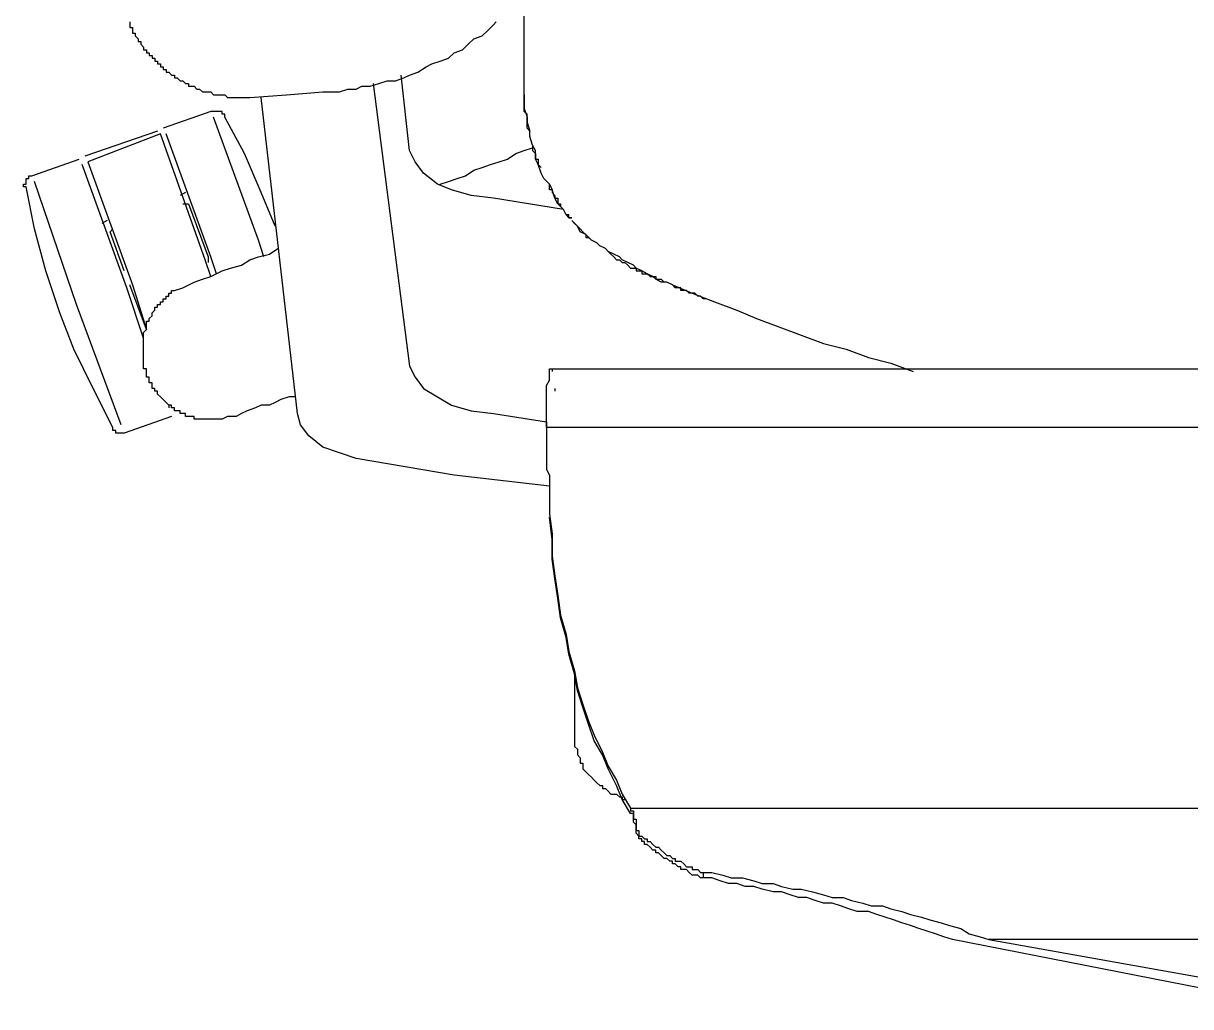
# Model space of a CAD drawing. Header units: inches. Extents: x 0 to 165, y 0 to 113.
# Drawn here: x 16.884 to 17.743, y 64.708 to 65.432 of the extents above; entities that cross this region are included whole.
import ezdxf

# ---------------------------------------------------------------- set-up
doc = ezdxf.new("R2010")
doc.units = ezdxf.units.IN
doc.header["$MEASUREMENT"] = 0
doc.layers.add('Furnishings', color=7, linetype='Continuous')

msp = doc.modelspace()

# ---------------------------------------------------------------- linework, layer by layer
at = {"layer": 'Furnishings'}
for points in [[(17.25229, 65.37958), (17.25229, 65.45164)], [(16.96201, 65.43311), (16.96201, 65.43105), (16.96201, 65.42899), (16.96407, 65.42899), (16.96407, 65.42693), (16.96407, 65.42487), (16.96612, 65.42487), (16.96612, 65.42282), (16.96818, 65.42076), (16.96818, 65.4187), (16.97024, 65.4187), (16.97024, 65.41664), (16.9723, 65.41458), (16.9723, 65.41252), (16.97436, 65.41252), (16.97436, 65.41046), (16.97642, 65.41046), (16.97642, 65.40841), (16.97848, 65.40841), (16.97848, 65.40635), (16.98054, 65.40635), (16.98054, 65.40429), (16.98259, 65.40429), (16.98259, 65.40223), (16.98465, 65.40223), (16.98465, 65.40017), (16.98671, 65.40017), (16.98671, 65.39811), (16.98877, 65.39811), (16.98877, 65.39605), (16.99083, 65.39605), (16.99289, 65.39399), (16.99495, 65.39399), (16.99495, 65.39193), (16.99701, 65.39193), (16.99906, 65.38988), (17.00112, 65.38988), (17.00318, 65.38782), (17.00524, 65.38782), (17.00524, 65.38576), (17.0073, 65.38576), (17.00936, 65.38576), (17.01142, 65.3837), (17.01348, 65.3837), (17.01553, 65.38164), (17.01965, 65.38164), (17.02171, 65.38164), (17.02377, 65.37958), (17.02583, 65.37958), (17.02789, 65.37958), (17.02995, 65.37958), (17.032, 65.37958), (17.03406, 65.37753), (17.03612, 65.37753), (17.03818, 65.37753), (17.04024, 65.37753), (17.0423, 65.37753), (17.04642, 65.37753), (17.04847, 65.37753), (17.05053, 65.37753), (17.0773, 65.37958), (17.10406, 65.38164), (17.11024, 65.38164), (17.11641, 65.38164), (17.12259, 65.3837), (17.12876, 65.3837), (17.13288, 65.38576), (17.13906, 65.38576), (17.14523, 65.38782), (17.15141, 65.38988), (17.15759, 65.38988), (17.16376, 65.39193), (17.16788, 65.39399), (17.17406, 65.39605), (17.18023, 65.40017), (17.18435, 65.40223), (17.19053, 65.40429), (17.1967, 65.40635), (17.20082, 65.41046), (17.207, 65.41252), (17.21111, 65.41664), (17.21523, 65.42076), (17.22141, 65.42282), (17.22552, 65.42693), (17.22964, 65.43105), (17.2317, 65.43311)], [(16.96201, 65.43105), (16.96201, 65.43105)], [(16.96201, 65.43105), (16.96201, 65.43105)], [(16.96407, 65.42899), (16.96407, 65.42899)], [(16.96407, 65.42899), (16.96407, 65.42899)], [(16.96407, 65.42693), (16.96407, 65.42693)], [(16.96407, 65.42693), (16.96407, 65.42693)], [(16.96612, 65.42487), (16.96612, 65.42487)], [(16.96612, 65.42487), (16.96612, 65.42487)], [(16.96612, 65.42282), (16.96612, 65.42282)], [(16.96612, 65.42282), (16.96612, 65.42282)], [(16.96818, 65.42076), (16.96818, 65.42076)], [(16.96818, 65.42076), (16.96818, 65.42076)], [(16.96818, 65.42076), (16.96818, 65.42076)], [(16.96818, 65.4187), (16.96818, 65.4187)], [(16.97024, 65.4187), (16.97024, 65.4187)], [(16.97024, 65.41664), (16.97024, 65.41664)], [(16.97024, 65.41664), (16.97024, 65.41664)], [(16.9723, 65.41458), (16.9723, 65.41458)], [(16.9723, 65.41458), (16.9723, 65.41458)], [(16.9723, 65.41458), (16.9723, 65.41458)], [(16.97436, 65.41252), (16.97436, 65.41252)], [(16.97436, 65.41252), (16.97436, 65.41252)], [(16.97436, 65.41046), (16.97436, 65.41046)], [(16.97642, 65.40841), (16.97642, 65.40841)], [(16.97642, 65.40841), (16.97642, 65.40841)], [(16.97848, 65.40635), (16.97848, 65.40635)], [(16.97848, 65.40635), (16.97848, 65.40635)], [(16.98054, 65.40429), (16.98054, 65.40429)], [(16.98054, 65.40429), (16.98054, 65.40429)], [(16.98259, 65.40223), (16.98259, 65.40223)], [(16.98259, 65.40223), (16.98259, 65.40223)], [(16.98465, 65.40017), (16.98465, 65.40017)], [(16.98465, 65.40017), (16.98465, 65.40017)], [(16.98671, 65.39811), (16.98671, 65.39811)], [(16.98877, 65.39811), (16.98877, 65.39811)], [(16.98877, 65.39811), (16.98877, 65.39811)], [(16.99083, 65.39605), (16.99083, 65.39605)], [(16.99083, 65.39605), (16.99083, 65.39605)], [(16.99289, 65.39399), (16.99289, 65.39399)], [(16.99289, 65.39399), (16.99289, 65.39399)], [(16.99495, 65.39399), (16.99495, 65.39399)], [(17.28317, 65.29106), (17.28523, 65.289), (17.28729, 65.289), (17.28523, 65.289), (17.28523, 65.29106), (17.28317, 65.29106), (17.28111, 65.29517), (17.22964, 65.3034), (17.21317, 65.30547), (17.19876, 65.30958), (17.18847, 65.3137), (17.17817, 65.32194), (17.172, 65.33017), (17.16788, 65.33841), (17.1617, 65.39399)], [(16.99701, 65.39193), (16.99701, 65.39193)], [(16.99701, 65.39193), (16.99701, 65.39193)], [(16.99906, 65.38988), (16.99906, 65.38988)], [(16.99906, 65.38988), (16.99906, 65.38988)], [(17.00112, 65.38988), (17.00112, 65.38988)], [(17.00112, 65.38988), (17.00112, 65.38988)], [(17.00318, 65.38782), (17.00318, 65.38782)], [(17.00318, 65.38782), (17.00318, 65.38782)], [(17.00524, 65.38782), (17.00524, 65.38782)], [(17.0073, 65.38576), (17.0073, 65.38576)], [(17.00936, 65.38576), (17.00936, 65.38576)], [(17.00936, 65.38576), (17.00936, 65.38576)], [(17.14112, 65.38782), (17.16788, 65.17989), (17.172, 65.17165), (17.17817, 65.16341), (17.18847, 65.15724), (17.19876, 65.15106), (17.21317, 65.14694), (17.22964, 65.14488), (17.26876, 65.13871), (17.26876, 65.13665), (17.26876, 65.13459), (17.26876, 65.13047), (17.26876, 65.12636), (17.26876, 65.12224), (17.26876, 65.11812), (17.26876, 65.114), (17.26876, 65.11194), (17.26876, 65.10783), (17.26876, 65.10371), (17.27082, 65.09959), (17.27082, 65.09548), (17.27082, 65.09342), (17.27082, 65.0893), (17.27082, 65.08518), (17.27082, 65.08106), (17.27082, 65.079), (17.27082, 65.07489), (17.27082, 65.07077), (17.27288, 65.05636), (17.27288, 65.03989), (17.27493, 65.02548), (17.27699, 65.01107), (17.27905, 64.99665), (17.28317, 64.98224), (17.28523, 64.96989), (17.28935, 64.95548), (17.29141, 64.94313), (17.29552, 64.93077), (17.29964, 64.91842), (17.30376, 64.90813), (17.30993, 64.89578), (17.31405, 64.88548), (17.32023, 64.87519), (17.32435, 64.86489), (17.33052, 64.8546), (18.68724, 64.8546)], [(17.01142, 65.3837), (17.01142, 65.3837)], [(17.01142, 65.3837), (17.01142, 65.3837)], [(17.27082, 65.09136), (17.20082, 65.09959), (17.12876, 65.11194), (17.11641, 65.11606), (17.10406, 65.12018), (17.09377, 65.12841), (17.08759, 65.13665), (17.08553, 65.14488), (17.05877, 65.37753)], [(17.06906, 65.28282), (17.05877, 65.30753), (17.04642, 65.33635), (17.032, 65.36311), (17.032, 65.36517), (17.02995, 65.36517), (17.02995, 65.36723), (17.02789, 65.36723), (17.02583, 65.36723), (17.02377, 65.36723), (17.02171, 65.36723), (16.98671, 65.35488)], [(17.02171, 65.36723), (17.02171, 65.36723)], [(17.02171, 65.36723), (17.02171, 65.36723)], [(17.02377, 65.36723), (17.02377, 65.36723)], [(17.02377, 65.36723), (17.02377, 65.36723)], [(17.02377, 65.36723), (17.02377, 65.36723)], [(17.02377, 65.36723), (17.02377, 65.36723)], [(17.02377, 65.36723), (17.02377, 65.36723)], [(17.02583, 65.36723), (17.02583, 65.36723)], [(17.02583, 65.36723), (17.02583, 65.36723)], [(17.02583, 65.36723), (17.02583, 65.36723)], [(17.02583, 65.36723), (17.02583, 65.36723)], [(17.02583, 65.36723), (17.02583, 65.36723)], [(17.02583, 65.36723), (17.02583, 65.36723)], [(17.02789, 65.36723), (17.02789, 65.36723)], [(17.02789, 65.36723), (17.02789, 65.36723)], [(17.02789, 65.36723), (17.02789, 65.36723)], [(17.02789, 65.36723), (17.02789, 65.36723)], [(17.02789, 65.36723), (17.02789, 65.36723)], [(17.02789, 65.36723), (17.02789, 65.36723)], [(17.02789, 65.36723), (17.02789, 65.36723)], [(17.02995, 65.36723), (17.02995, 65.36723)], [(17.06083, 65.26017), (17.05671, 65.27252), (17.02377, 65.36311)], [(17.02995, 65.36517), (17.02995, 65.36517)], [(17.02995, 65.36517), (17.02995, 65.36517)], [(17.02995, 65.36517), (17.02995, 65.36517)], [(17.02995, 65.36517), (17.02995, 65.36517)], [(17.02995, 65.36517), (17.02995, 65.36517)], [(17.02995, 65.36517), (17.02995, 65.36517)], [(17.032, 65.36517), (17.032, 65.36517)], [(17.032, 65.36311), (17.032, 65.36311)], [(16.98259, 65.35282), (16.92907, 65.33429)], [(16.9723, 65.20047), (16.9723, 65.20253), (16.9723, 65.20459), (16.97436, 65.20665), (16.97436, 65.20871), (16.97436, 65.21076), (16.97436, 65.21282), (16.97642, 65.21282), (16.97642, 65.21488), (16.97848, 65.21694), (16.97848, 65.219), (16.98054, 65.22106), (16.98054, 65.22312), (16.98259, 65.22312), (16.98259, 65.22518), (16.98465, 65.22518), (16.98465, 65.22723), (16.98671, 65.22723), (16.98671, 65.22929), (16.98877, 65.22929), (16.98877, 65.23135), (16.99083, 65.23135), (16.99083, 65.23341), (16.99289, 65.23341), (16.99289, 65.23547), (16.99495, 65.23547), (17.00112, 65.23753), (17.00936, 65.24164), (17.01553, 65.2437), (17.02171, 65.24577), (17.01759, 65.25812), (16.98465, 65.35076), (16.93113, 65.33017), (16.96407, 65.23959), (16.97436, 65.20665), (16.96201, 65.23959)], [(17.02583, 65.24782), (17.02171, 65.26017), (16.98877, 65.35076)], [(17.25846, 65.34253), (17.25641, 65.3487), (17.25641, 65.35282)], [(17.27082, 65.3137), (17.27288, 65.30958), (17.27082, 65.30958), (17.27082, 65.31165), (17.27082, 65.3137), (17.2667, 65.31782), (17.26464, 65.32194), (17.26258, 65.32811), (17.26052, 65.33223), (17.26052, 65.33841), (17.25846, 65.34253), (17.25846, 65.34047), (17.25846, 65.33841), (17.26052, 65.33635), (17.26052, 65.33429), (17.26052, 65.33223), (17.26258, 65.33223), (17.26258, 65.33017), (17.26258, 65.32811), (17.26464, 65.32605)], [(17.19053, 65.3137), (17.1967, 65.31576), (17.20288, 65.31782), (17.20905, 65.31988), (17.21523, 65.324), (17.22141, 65.32605), (17.22758, 65.32811), (17.23376, 65.33017), (17.23994, 65.33223), (17.24611, 65.33635), (17.25229, 65.33841), (17.25846, 65.34047)], [(17.25846, 65.33841), (17.25846, 65.33841)], [(17.26052, 65.33635), (17.26052, 65.33635)], [(17.26052, 65.33429), (17.26052, 65.33429)], [(16.99289, 65.14283), (16.95789, 65.13047), (16.95583, 65.13047), (16.95377, 65.13047), (16.95171, 65.13047), (16.95171, 65.13253), (16.94965, 65.13253), (16.94965, 65.13459), (16.93524, 65.16341), (16.92083, 65.19224), (16.91054, 65.219), (16.90024, 65.24988), (16.89201, 65.28076), (16.88583, 65.31165), (16.88377, 65.31165), (16.88377, 65.3137), (16.88583, 65.3137), (16.88583, 65.31576), (16.88583, 65.31782), (16.88789, 65.31782), (16.88789, 65.31988), (16.88995, 65.31988), (16.92495, 65.33223)], [(16.99083, 65.15106), (16.98877, 65.15312), (16.98671, 65.15518), (16.98465, 65.15724), (16.98259, 65.1593), (16.98259, 65.16135), (16.98054, 65.16135), (16.98054, 65.16341), (16.97848, 65.16341), (16.97848, 65.16547), (16.97848, 65.16753), (16.97642, 65.16753), (16.97642, 65.16959), (16.97642, 65.17165), (16.97436, 65.17165), (16.97436, 65.17371), (16.97436, 65.17576), (16.97436, 65.17782), (16.9723, 65.17782), (16.9723, 65.17989), (16.9723, 65.18194), (16.9723, 65.184), (16.9723, 65.18606), (16.9723, 65.18812), (16.9723, 65.19018), (16.9723, 65.19224), (16.9723, 65.19429), (16.9723, 65.19635), (16.9723, 65.19841), (16.9723, 65.20047), (16.95995, 65.23753), (16.92701, 65.32811)], [(17.26258, 65.33017), (17.26258, 65.33017)], [(17.26258, 65.33017), (17.26258, 65.33017)], [(17.26258, 65.33017), (17.26258, 65.33017)], [(17.26258, 65.33017), (17.26258, 65.33017)], [(17.26258, 65.32811), (17.26258, 65.32811)], [(17.26258, 65.32811), (17.26258, 65.32811)], [(17.26258, 65.32811), (17.26258, 65.32811)], [(17.26464, 65.32605), (17.26464, 65.32605)], [(17.26464, 65.32605), (17.26464, 65.32605)], [(17.26464, 65.32605), (17.26464, 65.32605)], [(16.88583, 65.31782), (16.88583, 65.31782)], [(16.88583, 65.31782), (16.88583, 65.31782)], [(16.88583, 65.31576), (16.88583, 65.31576)], [(16.88583, 65.31576), (16.88583, 65.31576)], [(16.88583, 65.31576), (16.88583, 65.31576)], [(16.88583, 65.31576), (16.88583, 65.31576)], [(16.88583, 65.31576), (16.88583, 65.31576)], [(16.88583, 65.31576), (16.88583, 65.31576)], [(16.88583, 65.31576), (16.88583, 65.31576)], [(16.88789, 65.31782), (16.88789, 65.31782)], [(16.88789, 65.31782), (16.88789, 65.31782)], [(16.88789, 65.31782), (16.88789, 65.31782)], [(16.88789, 65.31782), (16.88789, 65.31782)], [(16.88789, 65.31782), (16.88789, 65.31782)], [(16.88789, 65.31782), (16.88789, 65.31782)], [(16.88995, 65.31988), (16.88995, 65.31988)], [(16.88995, 65.31988), (16.88995, 65.31988)], [(16.88995, 65.31988), (16.88995, 65.31988)], [(16.95583, 65.13665), (16.92289, 65.22518), (16.89201, 65.31576)], [(16.88377, 65.3137), (16.88377, 65.3137)], [(16.88377, 65.31165), (16.88377, 65.31165)], [(16.88377, 65.31165), (16.88377, 65.31165)], [(16.88377, 65.31165), (16.88377, 65.31165)], [(16.88377, 65.31165), (16.88377, 65.31165)], [(16.88583, 65.3137), (16.88583, 65.3137)], [(16.88583, 65.3137), (16.88583, 65.3137)], [(16.88583, 65.3137), (16.88583, 65.3137)], [(16.88583, 65.3137), (16.88583, 65.3137)], [(16.88583, 65.31165), (16.88583, 65.31165)], [(17.00318, 65.30753), (16.99906, 65.30547)], [(17.27082, 65.31165), (17.27082, 65.31165)], [(17.27288, 65.30958), (17.27288, 65.30958)], [(17.28111, 65.29517), (17.27699, 65.29929), (17.27493, 65.3034), (17.27288, 65.30958), (17.27288, 65.30753), (17.27493, 65.30547), (17.27493, 65.3034), (17.27699, 65.3034), (17.27699, 65.30135), (17.27699, 65.29929), (17.27905, 65.29929), (17.27905, 65.29723)], [(17.27288, 65.30753), (17.27288, 65.30753)], [(17.00112, 65.29929), (17.00524, 65.29929), (17.01965, 65.26017), (17.01965, 65.25606)], [(17.27493, 65.30547), (17.27493, 65.30547)], [(17.27493, 65.3034), (17.27493, 65.3034)], [(17.27699, 65.30135), (17.27699, 65.30135)], [(17.27699, 65.30135), (17.27699, 65.30135)], [(17.27699, 65.30135), (17.27699, 65.30135)], [(17.27905, 65.29929), (17.27905, 65.29929)], [(17.27905, 65.29929), (17.27905, 65.29929)], [(17.27905, 65.29723), (17.27905, 65.29723)], [(16.94554, 65.28694), (16.94142, 65.28488)], [(17.28935, 65.28488), (17.28935, 65.28488)], [(17.29141, 65.28282), (17.29141, 65.28282)], [(16.95789, 65.24988), (16.9476, 65.2787), (16.94965, 65.28076)], [(17.29346, 65.28076), (17.29346, 65.28076)], [(17.29552, 65.2787), (17.29552, 65.2787)], [(17.3017, 65.27252), (17.3017, 65.27252)], [(17.3614, 65.23959), (17.35729, 65.24164), (17.35317, 65.24164), (17.34905, 65.2437), (17.34699, 65.24577), (17.34287, 65.24782), (17.33876, 65.24988), (17.33464, 65.25194), (17.33258, 65.254), (17.32846, 65.25606), (17.32435, 65.25812), (17.32229, 65.26017), (17.31817, 65.26223), (17.31405, 65.26429), (17.31199, 65.26635), (17.30788, 65.26841), (17.30582, 65.27047), (17.3017, 65.27252)], [(17.02171, 65.24577), (17.02995, 65.24988), (17.03612, 65.25194), (17.04436, 65.254), (17.05053, 65.25812), (17.05671, 65.26017), (17.06494, 65.26223), (17.07112, 65.26635)], [(17.31405, 65.26429), (17.31611, 65.26223), (17.31817, 65.26017), (17.32023, 65.25812), (17.32229, 65.25812), (17.32435, 65.25606), (17.3264, 65.25606), (17.32846, 65.254), (17.33052, 65.25194), (17.33258, 65.25194), (17.33464, 65.25194), (17.33464, 65.24988), (17.3367, 65.24988), (17.33876, 65.24988), (17.33876, 65.24782), (17.34082, 65.24782), (17.34287, 65.24782), (17.34493, 65.24577), (17.34699, 65.24577), (17.34905, 65.24577), (17.34905, 65.2437), (17.35111, 65.2437), (17.35317, 65.2437), (17.35523, 65.24164)], [(17.31817, 65.26017), (17.31817, 65.26017)], [(17.32846, 65.254), (17.32846, 65.254)], [(17.34287, 65.24782), (17.34287, 65.24782)], [(17.34493, 65.24577), (17.34493, 65.24577)], [(17.35317, 65.2437), (17.35317, 65.2437)], [(17.38611, 65.22929), (17.38405, 65.22929), (17.38199, 65.23135), (17.37993, 65.23135), (17.37787, 65.23341), (17.37581, 65.23341), (17.37376, 65.23341), (17.3717, 65.23547), (17.36964, 65.23547), (17.36758, 65.23547), (17.36758, 65.23753), (17.36552, 65.23753), (17.36346, 65.23753), (17.3614, 65.23959), (17.37581, 65.23341), (17.39228, 65.22723), (17.40875, 65.22106), (17.42317, 65.21488), (17.43964, 65.20871), (17.45611, 65.20253), (17.47258, 65.19635), (17.48905, 65.19224), (17.50552, 65.18606), (17.52199, 65.18194), (17.53846, 65.17576)], [(17.3614, 65.23959), (17.3614, 65.23959)], [(16.98877, 65.23135), (16.98877, 65.23135)], [(16.99289, 65.23341), (16.99289, 65.23341)], [(16.99495, 65.23547), (16.99495, 65.23547)], [(17.37376, 65.23341), (17.37376, 65.23341)], [(17.37993, 65.23135), (17.37993, 65.23135)], [(16.98054, 65.22106), (16.98054, 65.22106)], [(16.98259, 65.22518), (16.98259, 65.22518)], [(16.98259, 65.22312), (16.98259, 65.22312)], [(16.98465, 65.22723), (16.98465, 65.22723)], [(16.98671, 65.22929), (16.98671, 65.22929)], [(17.38611, 65.22929), (17.38611, 65.22929)], [(16.97642, 65.21488), (16.97642, 65.21488)], [(16.97642, 65.21282), (16.97642, 65.21282)], [(16.97848, 65.219), (16.97848, 65.219)], [(16.97848, 65.219), (16.97848, 65.219)], [(16.97848, 65.21694), (16.97848, 65.21694)], [(16.9723, 65.20459), (16.9723, 65.20459)], [(16.9723, 65.20459), (16.9723, 65.20459)], [(16.97436, 65.21076), (16.97436, 65.21076)], [(16.97436, 65.20871), (16.97436, 65.20871)], [(16.97436, 65.20665), (16.97436, 65.20665)], [(16.9723, 65.20253), (16.9723, 65.20253)], [(16.9723, 65.20047), (16.9723, 65.20047)], [(16.9723, 65.19841), (16.9723, 65.19841)], [(16.9723, 65.19635), (16.9723, 65.19635)], [(16.9723, 65.19429), (16.9723, 65.19429)], [(16.9723, 65.19224), (16.9723, 65.19224)], [(16.9723, 65.19018), (16.9723, 65.19018)], [(16.9723, 65.18812), (16.9723, 65.18812)], [(16.9723, 65.18812), (16.9723, 65.18812)], [(16.9723, 65.18606), (16.9723, 65.18606)], [(16.9723, 65.184), (16.9723, 65.184)], [(16.9723, 65.18194), (16.9723, 65.18194)], [(16.9723, 65.17989), (16.9723, 65.17989)], [(16.97436, 65.17576), (16.97436, 65.17576)], [(16.97436, 65.17371), (16.97436, 65.17371)], [(16.97436, 65.17371), (16.97436, 65.17371)], [(16.97642, 65.16959), (16.97642, 65.16959)], [(18.749, 65.13459), (17.26876, 65.13459), (17.26876, 65.14077), (17.26876, 65.14488), (17.26876, 65.15106), (17.26876, 65.15518), (17.26876, 65.1593), (17.26876, 65.16341), (17.26876, 65.16547), (17.27082, 65.16959), (17.27082, 65.17165), (17.27082, 65.17371), (17.27082, 65.17576), (17.27082, 65.17782), (18.74694, 65.17782)], [(17.27082, 65.17782), (17.27082, 65.17782)], [(17.27082, 65.17782), (17.27082, 65.17782)], [(17.27082, 65.17782), (17.27288, 65.17782), (17.27288, 65.17576)], [(17.27082, 65.17576), (17.27082, 65.17576)], [(16.97848, 65.16753), (16.97848, 65.16753)], [(16.97848, 65.16547), (16.97848, 65.16547)], [(16.98054, 65.16341), (16.98054, 65.16341)], [(17.27493, 65.16341), (17.27493, 65.16135)], [(16.98259, 65.1593), (16.98259, 65.1593)], [(16.98259, 65.1593), (16.98259, 65.1593)], [(16.98465, 65.15724), (16.98465, 65.15724)], [(16.98465, 65.15724), (16.98465, 65.15724)], [(16.98671, 65.15518), (16.98671, 65.15518)], [(16.98671, 65.15518), (16.98671, 65.15518)], [(16.98877, 65.15312), (16.98877, 65.15312)], [(16.98877, 65.15312), (16.98877, 65.15312)], [(17.08347, 65.15724), (17.07936, 65.15724), (17.07318, 65.15518), (17.06906, 65.15312), (17.06494, 65.15106), (17.05877, 65.15106), (17.05465, 65.14901), (17.04847, 65.14694), (17.04436, 65.14488), (17.04024, 65.14283), (17.03406, 65.14283), (17.02995, 65.14077), (17.02789, 65.14077), (17.02583, 65.14077), (17.02377, 65.14077), (17.02171, 65.14077), (17.01965, 65.14077), (17.01759, 65.14077), (17.01553, 65.14077), (17.01348, 65.14077), (17.01142, 65.14077), (17.00936, 65.14077), (17.00936, 65.14283), (17.0073, 65.14283), (17.00524, 65.14283), (17.00318, 65.14283), (17.00318, 65.14488), (17.00112, 65.14488), (16.99906, 65.14488), (16.99906, 65.14694), (16.99701, 65.14694), (16.99495, 65.14694), (16.99495, 65.14901), (16.99289, 65.14901), (16.99289, 65.15106), (16.99083, 65.15106), (16.99083, 65.14901)], [(16.99083, 65.15106), (16.99083, 65.15106)], [(16.99289, 65.14901), (16.99289, 65.14901)], [(16.99495, 65.14901), (16.99495, 65.14901)], [(16.99701, 65.14694), (16.99701, 65.14694)], [(17.00112, 65.14488), (17.00112, 65.14488)], [(17.00112, 65.14488), (17.00112, 65.14488)], [(17.00524, 65.14283), (17.00524, 65.14283)], [(17.0073, 65.14283), (17.0073, 65.14283)], [(17.00936, 65.14283), (17.00936, 65.14283)], [(17.01142, 65.14077), (17.01142, 65.14077)], [(17.01348, 65.14077), (17.01348, 65.14077)], [(17.01553, 65.14077), (17.01553, 65.14077)], [(17.01759, 65.14077), (17.01759, 65.14077)], [(17.01965, 65.14077), (17.01965, 65.14077)], [(17.02171, 65.14077), (17.02171, 65.14077)], [(17.02377, 65.14077), (17.02377, 65.14077)], [(17.02377, 65.14077), (17.02377, 65.14077)], [(17.02583, 65.14077), (17.02583, 65.14077)], [(17.02789, 65.14077), (17.02789, 65.14077)], [(16.94965, 65.13459), (16.94965, 65.13459)], [(16.94965, 65.13459), (16.94965, 65.13459)], [(16.94965, 65.13459), (16.94965, 65.13459)], [(16.94965, 65.13459), (16.94965, 65.13459)], [(16.94965, 65.13253), (16.94965, 65.13253)], [(16.94965, 65.13253), (16.94965, 65.13253)], [(16.94965, 65.13253), (16.94965, 65.13253)], [(16.94965, 65.13253), (16.94965, 65.13253)], [(16.94965, 65.13253), (16.94965, 65.13253)], [(16.95171, 65.13253), (16.95171, 65.13253)], [(16.95171, 65.13253), (16.95171, 65.13253)], [(16.95171, 65.13253), (16.95171, 65.13253)], [(16.95171, 65.13047), (16.95171, 65.13047)], [(16.95171, 65.13047), (16.95171, 65.13047)], [(16.95171, 65.13047), (16.95171, 65.13047)], [(16.95377, 65.13047), (16.95377, 65.13047)], [(16.95377, 65.13047), (16.95377, 65.13047)], [(16.95377, 65.13047), (16.95377, 65.13047)], [(16.95377, 65.13047), (16.95377, 65.13047)], [(16.95377, 65.13047), (16.95377, 65.13047)], [(16.95377, 65.13047), (16.95377, 65.13047)], [(16.95583, 65.13047), (16.95583, 65.13047)], [(16.95583, 65.13047), (16.95583, 65.13047)], [(16.95583, 65.13047), (16.95583, 65.13047)], [(16.95583, 65.13047), (16.95583, 65.13047)], [(16.95583, 65.13047), (16.95583, 65.13047)], [(16.95789, 65.13047), (16.95789, 65.13047)], [(16.95789, 65.13047), (16.95789, 65.13047)], [(16.95789, 65.13047), (16.95789, 65.13047)], [(16.95789, 65.13047), (16.95789, 65.13047)], [(17.26876, 65.13459), (17.26876, 65.13459)], [(17.26876, 65.13459), (17.26876, 65.13459)], [(17.26876, 65.13459), (17.26876, 65.13459)], [(17.26876, 65.13459), (17.26876, 65.13459)], [(17.26876, 65.13459), (17.26876, 65.13253), (17.26876, 65.13047)], [(17.26876, 65.13253), (17.26876, 65.13253)], [(17.26876, 65.13253), (17.26876, 65.13253)], [(17.26876, 65.13253), (17.26876, 65.13253)], [(17.26876, 65.13253), (17.26876, 65.13253)], [(17.78756, 64.71461), (17.56728, 64.75784), (17.5611, 64.7599), (17.55492, 64.76196), (17.54875, 64.76402), (17.54257, 64.76607), (17.5364, 64.76813), (17.53022, 64.7702), (17.52404, 64.77225), (17.51787, 64.77431), (17.51169, 64.77637), (17.50552, 64.77843), (17.49728, 64.77843), (17.4911, 64.78049), (17.48493, 64.78255), (17.47875, 64.7846), (17.47258, 64.7846), (17.4664, 64.78666), (17.46022, 64.78872), (17.45405, 64.78872), (17.44787, 64.79078), (17.44169, 64.79284), (17.43552, 64.79284), (17.42728, 64.7949), (17.42111, 64.79695), (17.41493, 64.79695), (17.40875, 64.79902), (17.40258, 64.79902), (17.3964, 64.80108), (17.39023, 64.80313), (17.38405, 64.80313), (17.38199, 64.80313), (17.37993, 64.80519), (17.37787, 64.80519), (17.37581, 64.80519), (17.37376, 64.80725), (17.3717, 64.80931), (17.36964, 64.80931), (17.36758, 64.80931), (17.36758, 64.81137), (17.36552, 64.81137), (17.36346, 64.81343), (17.3614, 64.81343), (17.3614, 64.81549), (17.35934, 64.81549), (17.35729, 64.81754), (17.35523, 64.81754), (17.35317, 64.8196), (17.35111, 64.82166), (17.34905, 64.82166), (17.34905, 64.82372), (17.34699, 64.82372), (17.34493, 64.82578), (17.34287, 64.82784), (17.34082, 64.82784), (17.34082, 64.8299), (17.33876, 64.8299), (17.33876, 64.83195), (17.3367, 64.83195), (17.3367, 64.83401), (17.33464, 64.83608), (17.33464, 64.83813), (17.33464, 64.84019), (17.33464, 64.84225), (17.33258, 64.84431), (17.33258, 64.84637), (17.33258, 64.84843), (17.33258, 64.85048), (17.33052, 64.85048), (17.32435, 64.86078), (17.32023, 64.87107), (17.31405, 64.88342), (17.30993, 64.89371), (17.30376, 64.90401), (17.29964, 64.91636), (17.29552, 64.92872), (17.29141, 64.94107), (17.28935, 64.95342), (17.28523, 64.96784), (17.28317, 64.98018), (17.27905, 64.9946), (17.27699, 65.00901), (17.27493, 65.02342), (17.27288, 65.03783), (17.27288, 65.05224), (17.27082, 65.06871)], [(17.28935, 64.95136), (17.28935, 64.90401), (17.28935, 64.90196), (17.28935, 64.89989), (17.29141, 64.89784), (17.29141, 64.89578), (17.29141, 64.89371), (17.29346, 64.89166), (17.29346, 64.8896), (17.29346, 64.88754), (17.29552, 64.88754), (17.29552, 64.88548), (17.29552, 64.88342), (17.29758, 64.88136), (17.29964, 64.87931), (17.3017, 64.87725), (17.30376, 64.87519), (17.30582, 64.87313), (17.30788, 64.87107), (17.30993, 64.87107), (17.30993, 64.86901), (17.31199, 64.86901), (17.31405, 64.86696), (17.31611, 64.86489), (17.31817, 64.86489), (17.32023, 64.86489), (17.32229, 64.86283), (17.32435, 64.86283), (17.32435, 64.86078), (17.3264, 64.86078)], [(17.29141, 64.89371), (17.29141, 64.89371)], [(17.29758, 64.88136), (17.29758, 64.88136)], [(17.29964, 64.87931), (17.29964, 64.87931)], [(17.30376, 64.87519), (17.30376, 64.87519)], [(17.30582, 64.87313), (17.30582, 64.87313)], [(17.31405, 64.86696), (17.31405, 64.86696)], [(17.33052, 64.8546), (17.33052, 64.85254), (17.33258, 64.85254), (17.33258, 64.85048), (17.33258, 64.84843), (17.33258, 64.84637), (17.33464, 64.84637), (17.33464, 64.84431), (17.33464, 64.84225), (17.33464, 64.84019), (17.33464, 64.83813), (17.3367, 64.83813), (17.3367, 64.83608), (17.3367, 64.83401), (17.33876, 64.83401), (17.34082, 64.83195), (17.34287, 64.83195), (17.34287, 64.8299), (17.34493, 64.8299), (17.34699, 64.82784), (17.34905, 64.82578), (17.35111, 64.82578), (17.35317, 64.82372), (17.35523, 64.82166), (17.35729, 64.8196), (17.35934, 64.8196), (17.3614, 64.81754), (17.36346, 64.81754), (17.36346, 64.81549), (17.36552, 64.81549), (17.36758, 64.81549), (17.36964, 64.81343), (17.3717, 64.81137), (17.37376, 64.81137), (17.37581, 64.81137), (17.37581, 64.80931), (17.37787, 64.80931), (17.37993, 64.80931), (17.38199, 64.80725), (17.38405, 64.80725), (17.39023, 64.80725), (17.39846, 64.80519), (17.40464, 64.80313), (17.41287, 64.80313), (17.42111, 64.80108), (17.42728, 64.79902), (17.43552, 64.79902), (17.44169, 64.79695), (17.44993, 64.7949), (17.45611, 64.7949), (17.46434, 64.79284), (17.47258, 64.79078), (17.47875, 64.78872), (17.48699, 64.78872), (17.49316, 64.78666), (17.5014, 64.7846), (17.50757, 64.78255), (17.51581, 64.78255), (17.52199, 64.78049), (17.53022, 64.77843), (17.5364, 64.77637), (17.54463, 64.77431), (17.55081, 64.77225), (17.55904, 64.7702), (17.56522, 64.76813), (17.57345, 64.76607), (17.57963, 64.76196), (17.58786, 64.7599), (17.59404, 64.75784)], [(17.33258, 64.85254), (17.33258, 64.85254)], [(17.33052, 64.85048), (17.33052, 64.85048)], [(17.33258, 64.85048), (17.33258, 64.85048)], [(17.33258, 64.84843), (17.33258, 64.84843)], [(17.33258, 64.84843), (17.33258, 64.84843)], [(17.33258, 64.84637), (17.33258, 64.84637)], [(17.33258, 64.84637), (17.33258, 64.84637)], [(17.33464, 64.84431), (17.33464, 64.84431)], [(17.33464, 64.84225), (17.33464, 64.84225)], [(17.33464, 64.84225), (17.33464, 64.84225)], [(17.33464, 64.84019), (17.33464, 64.84019)], [(17.33464, 64.83813), (17.33464, 64.83813)], [(17.3367, 64.83608), (17.3367, 64.83608)], [(17.3367, 64.83608), (17.3367, 64.83608)], [(17.3367, 64.83608), (17.3367, 64.83608)], [(17.3367, 64.83401), (17.3367, 64.83401)], [(17.3367, 64.83195), (17.3367, 64.83195)], [(17.3367, 64.83195), (17.3367, 64.83195)], [(17.3367, 64.83195), (17.3367, 64.83195)], [(17.3367, 64.83195), (17.3367, 64.83195)], [(17.3367, 64.83195), (17.3367, 64.83195)], [(17.33876, 64.83401), (17.33876, 64.83401)], [(17.33876, 64.83401), (17.33876, 64.83401)], [(17.33876, 64.83401), (17.33876, 64.83401)], [(17.33876, 64.83401), (17.33876, 64.83401)], [(17.33876, 64.83401), (17.33876, 64.83401)], [(17.33876, 64.83195), (17.33876, 64.83195)], [(17.33876, 64.8299), (17.33876, 64.8299)], [(17.33876, 64.8299), (17.33876, 64.8299)], [(17.33876, 64.8299), (17.33876, 64.8299)], [(17.34082, 64.83195), (17.34082, 64.83195)], [(17.34082, 64.83195), (17.34082, 64.83195)], [(17.34082, 64.83195), (17.34082, 64.83195)], [(17.34082, 64.83195), (17.34082, 64.83195)], [(17.34082, 64.8299), (17.34082, 64.8299)], [(17.34082, 64.8299), (17.34082, 64.8299)], [(17.34082, 64.8299), (17.34082, 64.8299)], [(17.34287, 64.8299), (17.34287, 64.8299)], [(17.34287, 64.82784), (17.34287, 64.82784)], [(17.34493, 64.82578), (17.34493, 64.82578)], [(17.34699, 64.82784), (17.34699, 64.82784)], [(17.34905, 64.82578), (17.34905, 64.82578)], [(17.35317, 64.82372), (17.35317, 64.82372)], [(17.35317, 64.8196), (17.35317, 64.8196)], [(17.35523, 64.82166), (17.35523, 64.82166)], [(17.35729, 64.81754), (17.35729, 64.81754)], [(17.35934, 64.8196), (17.35934, 64.8196)], [(17.36964, 64.81343), (17.36964, 64.81343)], [(17.37376, 64.80725), (17.37376, 64.80725)], [(17.38405, 64.80725), (17.38405, 64.80313)]]:
    msp.add_lwpolyline(points, dxfattribs=at)
for points in [[(17.25229, 65.37958), (17.25229, 65.37341), (17.25229, 65.36929), (17.25435, 65.36311), (17.25435, 65.35899), (17.25641, 65.35282), (17.25435, 65.35488), (17.25435, 65.35694), (17.25435, 65.35899), (17.25435, 65.36311), (17.25435, 65.36517), (17.25229, 65.36723), (17.25229, 65.36929), (17.25229, 65.37135), (17.25229, 65.37341), (17.25229, 65.37753)], [(17.28729, 65.28694), (17.28935, 65.28488), (17.29141, 65.28282), (17.29346, 65.28076), (17.29552, 65.2787), (17.29758, 65.27665), (17.29758, 65.27459), (17.29964, 65.27459), (17.3017, 65.27252), (17.29758, 65.27665), (17.29346, 65.2787), (17.29141, 65.28282)], [(17.59404, 64.75784), (17.80197, 64.72078), (18.00991, 64.70843), (18.21784, 64.72078), (18.42371, 64.75784)]]:
    msp.add_lwpolyline(points, close=True, dxfattribs=at)

doc.saveas('drawing.dxf')
